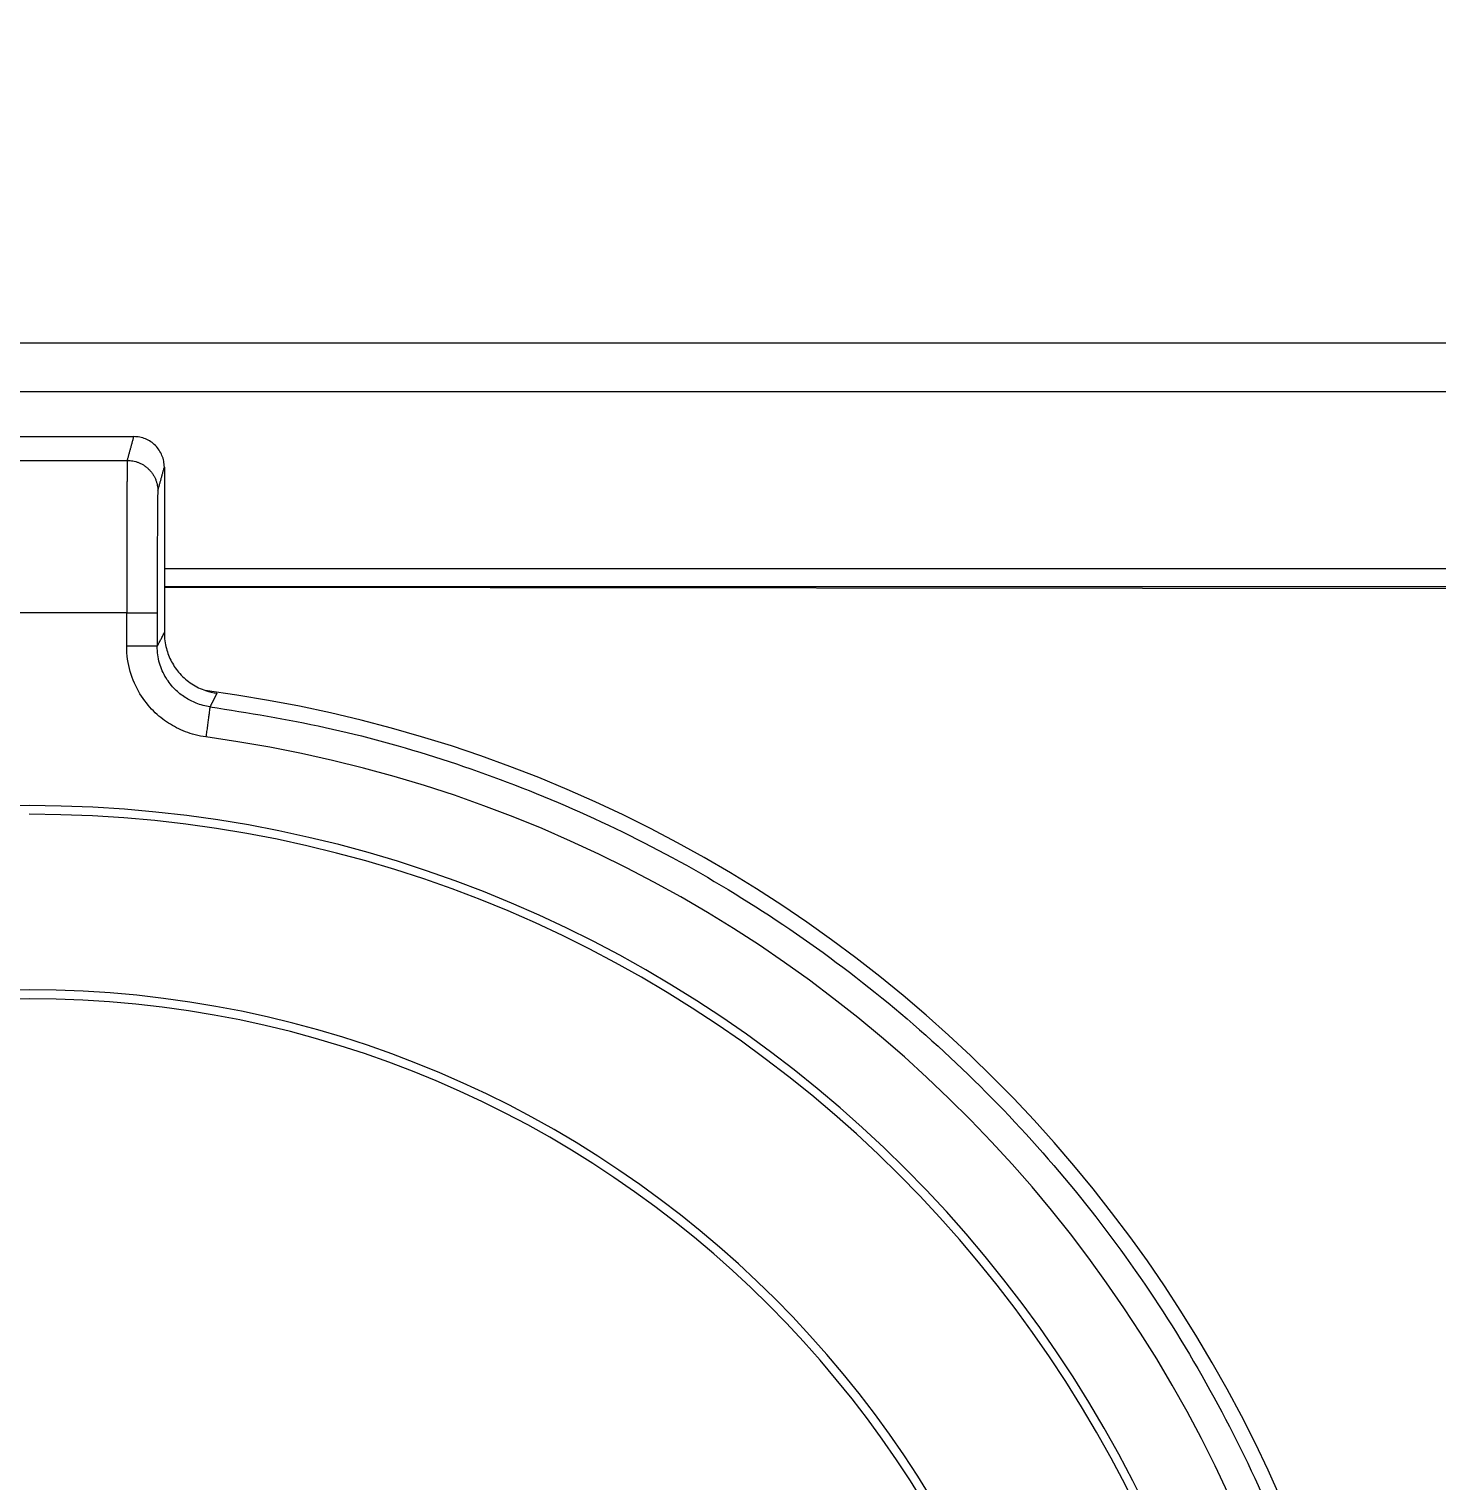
# Model space of a CAD drawing. Header units: millimetres. Extents: x 15137 to 17513, y -10160 to -6800.
# Drawn here: x 17016.46 to 17039.56, y -8803.68 to -8779.86 of the extents above; entities that cross this region are included whole.
import ezdxf

# ---------------------------------------------------------------- set-up
doc = ezdxf.new("R2010")
doc.units = ezdxf.units.MM
doc.styles.add('ARIAL', font='arial.ttf')
doc.dimstyles.get("Standard").update_dxf_attribs({"dimtxt": 15, "dimasz": 15, "dimexe": 0.18, "dimexo": 0.0625, "dimgap": 4, "dimtad": 0, "dimdec": 1, "dimdsep": 46, "dimtxsty": 'ARIAL', "dimcen": 0, "dimclrd": 5, "dimclre": 5, "dimclrt": 5, "dimadec": 0, "dimazin": 0, "dimtfac": 1, "dimtdec": 1, "dimtofl": 0, "dimtmove": 0, "dimatfit": 3, "dimfxl": 1, "dimtolj": 1, "dimtzin": 0, "dimarcsym": 0})

# ---------------------------------------------------------------- blocks, each defined once
blk = doc.blocks.new('*D74')
at = {"color": 5, "lineweight": -2, "transparency": 16777216}
for p, q in [((17098.138, -8779.922), (17098.138, -9016.999)), ((16946.978, -8797.61), (16946.978, -9016.999)), ((16961.978, -9016.819), (16973.665, -9016.819)), ((17083.138, -9016.819), (17071.451, -9016.819))]:
    blk.add_line(p, q, dxfattribs=at)
at = {"color": 5, "transparency": 16777216}
for points in [[(16961.978, -9014.319), (16961.978, -9019.319), (16946.978, -9016.819)], [(17083.138, -9014.319), (17083.138, -9019.319), (17098.138, -9016.819)]]:
    blk.add_solid(points, dxfattribs=at)
at = {"layer": 'Defpoints', "color": 0, "transparency": 16777216}
for p in [(17098.138, -8779.859), (16946.978, -8797.548), (17098.138, -9016.819)]:
    blk.add_point(p, dxfattribs=at)
at = {"color": 5, "transparency": 16777216, "insert": (17022.558, -9016.819), "char_height": 15, "attachment_point": 5, "style": 'ARIAL'}
blk.add_mtext('\\A1;151.2±2.0', dxfattribs=at)

msp = doc.modelspace()

# ---------------------------------------------------------------- linework, layer by layer
at = {"linetype": 'Continuous', "lineweight": 18}
for p, q in [((16968.317, -8785.008), (17054.017, -8785.008)), ((17018.682, -8789.008), (17054.017, -8789.008)), ((17018.682, -8789.016), (17053.837, -8789.054))]:
    msp.add_line(p, q, dxfattribs=at)
at = {"linetype": 'Continuous', "lineweight": 13}
for p, q in [((16968.317, -8785.808), (17054.017, -8785.808)), ((17018.682, -8788.708), (17054.017, -8788.708))]:
    msp.add_line(p, q, dxfattribs=at)
at = {"linetype": 'Continuous', "lineweight": 18}
msp.add_arc((17016.463, -8812.934), 22.407, 277.6472, 82.5862, dxfattribs=at)
at = {"linetype": 'Continuous', "lineweight": 13}
for radius, start, end in [(21.655, 97.7002, 82.2998), (20.333, 90, 270), (20.333, 270, 90), (20.191, 270, 90), (17.31, 90, 180), (17.165, 90, 270), (17.31, 270, 90), (17.165, 270, 90)]:
    msp.add_arc((17016.463, -8812.934), radius, start, end, dxfattribs=at)
at = {"linetype": 'Continuous', "lineweight": 18}
for points, degree in [([(17014.744, -8786.547), (17018.183, -8786.547)], 1), ([(17014.85, -8786.937), (17018.076, -8786.937)], 1), ([(17018.683, -8787.047), (17018.683, -8789.768)], 1), ([(17019.365, -8791.474), (17019.242, -8791.457), (17019.017, -8791.396), (17018.746, -8791.255), (17018.502, -8791.063), (17018.272, -8790.779), (17018.106, -8790.407), (17018.066, -8790.133), (17018.066, -8789.987)], 3)]:
    msp.add_open_spline(points, degree=degree, dxfattribs=at)
at = {"linetype": 'Continuous', "lineweight": 13}
for points, degree in [([(17018.076, -8786.937), (17018.183, -8786.547)], 1), ([(17018.576, -8787.437), (17018.683, -8787.047)], 1), ([(17018.066, -8789.436), (17014.861, -8789.436)], 1), ([(17018.066, -8789.987), (17018.066, -8789.436)], 1), ([(17018.566, -8789.436), (17018.566, -8789.987)], 1), ([(17018.566, -8789.987), (17018.575, -8789.97), (17018.593, -8789.936), (17018.621, -8789.884), (17018.65, -8789.829), (17018.671, -8789.788), (17018.683, -8789.768)], 3)]:
    msp.add_open_spline(points, degree=degree, dxfattribs=at)
at = {"linetype": 'Continuous', "lineweight": 18}
for points, knots in [([(17018.683, -8787.047), (17018.683, -8787.014), (17018.679, -8786.981), (17018.667, -8786.917), (17018.657, -8786.886), (17018.632, -8786.825), (17018.616, -8786.796), (17018.58, -8786.742), (17018.559, -8786.716), (17018.513, -8786.67), (17018.488, -8786.649), (17018.433, -8786.613), (17018.404, -8786.597), (17018.344, -8786.572), (17018.312, -8786.563), (17018.248, -8786.55), (17018.215, -8786.547), (17018.183, -8786.547)], [0, 0, 0, 0, 0.125, 0.125, 0.25, 0.25, 0.375, 0.375, 0.5, 0.5, 0.625, 0.625, 0.75, 0.75, 0.875, 0.875, 1, 1, 1, 1]), ([(17018.683, -8789.768), (17018.683, -8789.854), (17018.704, -8790.018), (17018.794, -8790.246), (17018.934, -8790.447), (17019.126, -8790.611), (17019.338, -8790.715), (17019.482, -8790.749), (17019.545, -8790.758)], [0, 0, 0, 0, 0.180792, 0.342792, 0.509556, 0.691038, 0.866926, 1, 1, 1, 1])]:
    msp.add_open_spline(points, degree=3, knots=knots, dxfattribs=at)
at = {"linetype": 'Continuous', "lineweight": 13}
for points, knots in [([(17018.076, -8786.937), (17018.076, -8786.937), (17018.076, -8786.937), (17018.076, -8786.937), (17018.076, -8786.937), (17018.076, -8786.937), (17018.076, -8786.937), (17018.076, -8786.937), (17018.076, -8786.937), (17018.076, -8786.938), (17018.076, -8786.938), (17018.076, -8786.938), (17018.076, -8786.938), (17018.076, -8786.938), (17018.076, -8786.938), (17018.076, -8786.939), (17018.076, -8786.939), (17018.076, -8786.939), (17018.076, -8786.939), (17018.076, -8786.939), (17018.076, -8786.94), (17018.076, -8786.94), (17018.076, -8786.94), (17018.076, -8786.94), (17018.076, -8786.94), (17018.076, -8786.941), (17018.076, -8786.941), (17018.076, -8786.941), (17018.076, -8786.942), (17018.075, -8786.942), (17018.075, -8786.942), (17018.075, -8786.943), (17018.075, -8786.943), (17018.075, -8786.943), (17018.075, -8786.943), (17018.075, -8786.944), (17018.075, -8786.944), (17018.075, -8786.945), (17018.075, -8786.945), (17018.075, -8786.945), (17018.075, -8786.946), (17018.075, -8786.946), (17018.075, -8786.946), (17018.075, -8786.947), (17018.075, -8786.947), (17018.075, -8786.948), (17018.075, -8786.948), (17018.075, -8786.948), (17018.075, -8786.949), (17018.075, -8786.949), (17018.075, -8786.95), (17018.075, -8786.95), (17018.075, -8786.951), (17018.075, -8786.951), (17018.075, -8786.952), (17018.075, -8786.952), (17018.075, -8786.953), (17018.075, -8786.953), (17018.075, -8786.954), (17018.075, -8786.954), (17018.075, -8786.955), (17018.075, -8786.955), (17018.075, -8786.956), (17018.075, -8786.956), (17018.075, -8786.957), (17018.075, -8786.957), (17018.075, -8786.958), (17018.075, -8786.959), (17018.075, -8786.959), (17018.075, -8786.96), (17018.075, -8786.96), (17018.075, -8786.961), (17018.075, -8786.961), (17018.075, -8786.962), (17018.075, -8786.963), (17018.075, -8786.964), (17018.075, -8786.964), (17018.075, -8786.965), (17018.075, -8786.965), (17018.074, -8786.966), (17018.074, -8786.967), (17018.074, -8786.968), (17018.074, -8786.968), (17018.074, -8786.969), (17018.074, -8786.969), (17018.074, -8786.97), (17018.074, -8786.971), (17018.074, -8786.972), (17018.074, -8786.972), (17018.074, -8786.973), (17018.074, -8786.974), (17018.074, -8786.975), (17018.074, -8786.975), (17018.074, -8786.976), (17018.074, -8786.977), (17018.074, -8786.978), (17018.074, -8786.979), (17018.074, -8786.98), (17018.074, -8786.98), (17018.074, -8786.981), (17018.074, -8786.982), (17018.074, -8786.983), (17018.074, -8786.983), (17018.074, -8786.985), (17018.074, -8786.985), (17018.074, -8786.986), (17018.074, -8786.987), (17018.074, -8786.988), (17018.074, -8786.989), (17018.074, -8786.99), (17018.074, -8786.99), (17018.074, -8786.992), (17018.074, -8786.992), (17018.074, -8786.994), (17018.074, -8786.994), (17018.074, -8786.995), (17018.074, -8786.996), (17018.074, -8786.997), (17018.074, -8786.998), (17018.074, -8786.999), (17018.074, -8787), (17018.074, -8787.001), (17018.074, -8787.002), (17018.074, -8787.003), (17018.074, -8787.004), (17018.074, -8787.005), (17018.074, -8787.006), (17018.074, -8787.007), (17018.074, -8787.008), (17018.074, -8787.009), (17018.074, -8787.01), (17018.073, -8787.011), (17018.073, -8787.012), (17018.073, -8787.014), (17018.073, -8787.014), (17018.073, -8787.016), (17018.073, -8787.016), (17018.073, -8787.018), (17018.073, -8787.019), (17018.073, -8787.02), (17018.073, -8787.021), (17018.073, -8787.022), (17018.073, -8787.023), (17018.073, -8787.025), (17018.073, -8787.025), (17018.073, -8787.027), (17018.073, -8787.028), (17018.073, -8787.029), (17018.073, -8787.03), (17018.073, -8787.032), (17018.073, -8787.033), (17018.073, -8787.034), (17018.073, -8787.035), (17018.073, -8787.037), (17018.073, -8787.037), (17018.073, -8787.039), (17018.073, -8787.04), (17018.073, -8787.042), (17018.073, -8787.042), (17018.073, -8787.044), (17018.073, -8787.045), (17018.073, -8787.047), (17018.073, -8787.047), (17018.073, -8787.049), (17018.073, -8787.05), (17018.073, -8787.052), (17018.073, -8787.053), (17018.073, -8787.054), (17018.073, -8787.055), (17018.073, -8787.057), (17018.073, -8787.058), (17018.073, -8787.06), (17018.073, -8787.061), (17018.073, -8787.062), (17018.073, -8787.063), (17018.073, -8787.065), (17018.073, -8787.066), (17018.073, -8787.068), (17018.073, -8787.069), (17018.073, -8787.071), (17018.073, -8787.072), (17018.073, -8787.074), (17018.073, -8787.075), (17018.072, -8787.077), (17018.072, -8787.077), (17018.072, -8787.079), (17018.072, -8787.08), (17018.072, -8787.082), (17018.072, -8787.083), (17018.072, -8787.085), (17018.072, -8787.086), (17018.072, -8787.088), (17018.072, -8787.089), (17018.072, -8787.091), (17018.072, -8787.092), (17018.072, -8787.094), (17018.072, -8787.095), (17018.072, -8787.097), (17018.072, -8787.098), (17018.072, -8787.101), (17018.072, -8787.102), (17018.072, -8787.104), (17018.072, -8787.105), (17018.072, -8787.107), (17018.072, -8787.108), (17018.072, -8787.11), (17018.072, -8787.111), (17018.072, -8787.113), (17018.072, -8787.114), (17018.072, -8787.116), (17018.072, -8787.118), (17018.072, -8787.12), (17018.072, -8787.121), (17018.072, -8787.123), (17018.072, -8787.124), (17018.072, -8787.126), (17018.072, -8787.127), (17018.072, -8787.13), (17018.072, -8787.131), (17018.072, -8787.133), (17018.072, -8787.134), (17018.072, -8787.137), (17018.072, -8787.138), (17018.072, -8787.14), (17018.072, -8787.141), (17018.072, -8787.143), (17018.072, -8787.145), (17018.072, -8787.147), (17018.072, -8787.148), (17018.072, -8787.15), (17018.072, -8787.152), (17018.072, -8787.154), (17018.072, -8787.155), (17018.072, -8787.158), (17018.072, -8787.159), (17018.072, -8787.161), (17018.072, -8787.162), (17018.072, -8787.165), (17018.071, -8787.166), (17018.071, -8787.169), (17018.071, -8787.17), (17018.071, -8787.172), (17018.071, -8787.173), (17018.071, -8787.176), (17018.071, -8787.177), (17018.071, -8787.18), (17018.071, -8787.181), (17018.071, -8787.183), (17018.071, -8787.185), (17018.071, -8787.187), (17018.071, -8787.189), (17018.071, -8787.191), (17018.071, -8787.192), (17018.071, -8787.195), (17018.071, -8787.196), (17018.071, -8787.199), (17018.071, -8787.2), (17018.071, -8787.203), (17018.071, -8787.204), (17018.071, -8787.207), (17018.071, -8787.208), (17018.071, -8787.211), (17018.071, -8787.212), (17018.071, -8787.215), (17018.071, -8787.216), (17018.071, -8787.219), (17018.071, -8787.22), (17018.071, -8787.223), (17018.071, -8787.224), (17018.071, -8787.227), (17018.071, -8787.228), (17018.071, -8787.231), (17018.071, -8787.232), (17018.071, -8787.235), (17018.071, -8787.236), (17018.071, -8787.239), (17018.071, -8787.241), (17018.071, -8787.243), (17018.071, -8787.245), (17018.071, -8787.248), (17018.071, -8787.249), (17018.071, -8787.252), (17018.071, -8787.253), (17018.071, -8787.256), (17018.071, -8787.258), (17018.071, -8787.26), (17018.071, -8787.262), (17018.071, -8787.265), (17018.071, -8787.266), (17018.071, -8787.269), (17018.071, -8787.27), (17018.071, -8787.273), (17018.071, -8787.275), (17018.071, -8787.278), (17018.071, -8787.279), (17018.07, -8787.282), (17018.07, -8787.284), (17018.07, -8787.287), (17018.07, -8787.288), (17018.07, -8787.291), (17018.07, -8787.293), (17018.07, -8787.296), (17018.07, -8787.297), (17018.07, -8787.3), (17018.07, -8787.302), (17018.07, -8787.305), (17018.07, -8787.306), (17018.07, -8787.309), (17018.07, -8787.311), (17018.07, -8787.314), (17018.07, -8787.315), (17018.07, -8787.319), (17018.07, -8787.32), (17018.07, -8787.323), (17018.07, -8787.325), (17018.07, -8787.328), (17018.07, -8787.329), (17018.07, -8787.333), (17018.07, -8787.334), (17018.07, -8787.337), (17018.07, -8787.339), (17018.07, -8787.342), (17018.07, -8787.344), (17018.07, -8787.347), (17018.07, -8787.348), (17018.07, -8787.352), (17018.07, -8787.353), (17018.07, -8787.357), (17018.07, -8787.358), (17018.07, -8787.361), (17018.07, -8787.363), (17018.07, -8787.366), (17018.07, -8787.368), (17018.07, -8787.371), (17018.07, -8787.373), (17018.07, -8787.376), (17018.07, -8787.378), (17018.07, -8787.381), (17018.07, -8787.383), (17018.07, -8787.386), (17018.07, -8787.388), (17018.07, -8787.391), (17018.07, -8787.393), (17018.07, -8787.396), (17018.07, -8787.398), (17018.07, -8787.401), (17018.07, -8787.403), (17018.07, -8787.406), (17018.07, -8787.408), (17018.07, -8787.412), (17018.07, -8787.413), (17018.07, -8787.417), (17018.07, -8787.418), (17018.07, -8787.422), (17018.07, -8787.424), (17018.07, -8787.427), (17018.07, -8787.429), (17018.069, -8787.432), (17018.069, -8787.434), (17018.069, -8787.437), (17018.069, -8787.439), (17018.069, -8787.443), (17018.069, -8787.445), (17018.069, -8787.448), (17018.069, -8787.45), (17018.069, -8787.453), (17018.069, -8787.455), (17018.069, -8787.459), (17018.069, -8787.46), (17018.069, -8787.464), (17018.069, -8787.466), (17018.069, -8787.469), (17018.069, -8787.471), (17018.069, -8787.475), (17018.069, -8787.477), (17018.069, -8787.48), (17018.069, -8787.482), (17018.069, -8787.486), (17018.069, -8787.488), (17018.069, -8787.491), (17018.069, -8787.493), (17018.069, -8787.497), (17018.069, -8787.499), (17018.069, -8787.502), (17018.069, -8787.504), (17018.069, -8787.508), (17018.069, -8787.51), (17018.069, -8787.513), (17018.069, -8787.515), (17018.069, -8787.519), (17018.069, -8787.521), (17018.069, -8787.525), (17018.069, -8787.526), (17018.069, -8787.53), (17018.069, -8787.532), (17018.069, -8787.536), (17018.069, -8787.538), (17018.069, -8787.542), (17018.069, -8787.543), (17018.069, -8787.547), (17018.069, -8787.549), (17018.069, -8787.553), (17018.069, -8787.555), (17018.069, -8787.559), (17018.069, -8787.561), (17018.069, -8787.565), (17018.069, -8787.566), (17018.069, -8787.57), (17018.069, -8787.572), (17018.069, -8787.576), (17018.069, -8787.578), (17018.069, -8787.582), (17018.069, -8787.584), (17018.069, -8787.588), (17018.069, -8787.59), (17018.069, -8787.594), (17018.069, -8787.596), (17018.069, -8787.6), (17018.069, -8787.602), (17018.069, -8787.606), (17018.069, -8787.608), (17018.069, -8787.612), (17018.069, -8787.614), (17018.069, -8787.618), (17018.069, -8787.62), (17018.068, -8787.624), (17018.068, -8787.626), (17018.068, -8787.63), (17018.068, -8787.632), (17018.068, -8787.636), (17018.068, -8787.638), (17018.068, -8787.642), (17018.068, -8787.644), (17018.068, -8787.648), (17018.068, -8787.65), (17018.068, -8787.654), (17018.068, -8787.656), (17018.068, -8787.66), (17018.068, -8787.662), (17018.068, -8787.666), (17018.068, -8787.668), (17018.068, -8787.672), (17018.068, -8787.674), (17018.068, -8787.679), (17018.068, -8787.681), (17018.068, -8787.685), (17018.068, -8787.687), (17018.068, -8787.691), (17018.068, -8787.693), (17018.068, -8787.697), (17018.068, -8787.699), (17018.068, -8787.704), (17018.068, -8787.706), (17018.068, -8787.71), (17018.068, -8787.712), (17018.068, -8787.716), (17018.068, -8787.718), (17018.068, -8787.723), (17018.068, -8787.725), (17018.068, -8787.729), (17018.068, -8787.731), (17018.068, -8787.735), (17018.068, -8787.738), (17018.068, -8787.742), (17018.068, -8787.744), (17018.068, -8787.748), (17018.068, -8787.75), (17018.068, -8787.755), (17018.068, -8787.757), (17018.068, -8787.761), (17018.068, -8787.763), (17018.068, -8787.768), (17018.068, -8787.77), (17018.068, -8787.774), (17018.068, -8787.776), (17018.068, -8787.781), (17018.068, -8787.783), (17018.068, -8787.787), (17018.068, -8787.79), (17018.068, -8787.794), (17018.068, -8787.796), (17018.068, -8787.801), (17018.068, -8787.803), (17018.068, -8787.807), (17018.068, -8787.809), (17018.068, -8787.814), (17018.068, -8787.816), (17018.068, -8787.821), (17018.068, -8787.823), (17018.068, -8787.827), (17018.068, -8787.829), (17018.068, -8787.834), (17018.068, -8787.836), (17018.068, -8787.841), (17018.068, -8787.843), (17018.068, -8787.847), (17018.068, -8787.85), (17018.068, -8787.854), (17018.068, -8787.856), (17018.068, -8787.861), (17018.068, -8787.863), (17018.068, -8787.868), (17018.068, -8787.87), (17018.068, -8787.874), (17018.068, -8787.877), (17018.067, -8787.881), (17018.067, -8787.884), (17018.067, -8787.888), (17018.067, -8787.89), (17018.067, -8787.895), (17018.067, -8787.897), (17018.067, -8787.902), (17018.067, -8787.904), (17018.067, -8787.909), (17018.067, -8787.911), (17018.067, -8787.916), (17018.067, -8787.918), (17018.067, -8787.923), (17018.067, -8787.925), (17018.067, -8787.93), (17018.067, -8787.932), (17018.067, -8787.937), (17018.067, -8787.939), (17018.067, -8787.944), (17018.067, -8787.946), (17018.067, -8787.951), (17018.067, -8787.953), (17018.067, -8787.958), (17018.067, -8787.96), (17018.067, -8787.965), (17018.067, -8787.967), (17018.067, -8787.972), (17018.067, -8787.974), (17018.067, -8787.979), (17018.067, -8787.981), (17018.067, -8787.986), (17018.067, -8787.988), (17018.067, -8787.993), (17018.067, -8787.996), (17018.067, -8788), (17018.067, -8788.003), (17018.067, -8788.007), (17018.067, -8788.01), (17018.067, -8788.015), (17018.067, -8788.017), (17018.067, -8788.022), (17018.067, -8788.024), (17018.067, -8788.029), (17018.067, -8788.031), (17018.067, -8788.036), (17018.067, -8788.039), (17018.067, -8788.044), (17018.067, -8788.046), (17018.067, -8788.051), (17018.067, -8788.053), (17018.067, -8788.058), (17018.067, -8788.061), (17018.067, -8788.065), (17018.067, -8788.068), (17018.067, -8788.073), (17018.067, -8788.075), (17018.067, -8788.08), (17018.067, -8788.083), (17018.067, -8788.087), (17018.067, -8788.09), (17018.067, -8788.095), (17018.067, -8788.097), (17018.067, -8788.102), (17018.067, -8788.105), (17018.067, -8788.11), (17018.067, -8788.112), (17018.067, -8788.117), (17018.067, -8788.12), (17018.067, -8788.124), (17018.067, -8788.127), (17018.067, -8788.132), (17018.067, -8788.134), (17018.067, -8788.139), (17018.067, -8788.142), (17018.067, -8788.147), (17018.067, -8788.149), (17018.067, -8788.154), (17018.067, -8788.157), (17018.067, -8788.162), (17018.067, -8788.164), (17018.067, -8788.169), (17018.067, -8788.172), (17018.067, -8788.177), (17018.067, -8788.179), (17018.067, -8788.185), (17018.067, -8788.187), (17018.067, -8788.192), (17018.067, -8788.195), (17018.067, -8788.2), (17018.067, -8788.202), (17018.067, -8788.207), (17018.067, -8788.21), (17018.067, -8788.215), (17018.067, -8788.217), (17018.067, -8788.223), (17018.067, -8788.225), (17018.067, -8788.23), (17018.067, -8788.233), (17018.067, -8788.238), (17018.067, -8788.24), (17018.067, -8788.245), (17018.067, -8788.248), (17018.067, -8788.253), (17018.067, -8788.256), (17018.066, -8788.261), (17018.066, -8788.263), (17018.066, -8788.269), (17018.066, -8788.271), (17018.066, -8788.276), (17018.066, -8788.279), (17018.066, -8788.284), (17018.066, -8788.287), (17018.066, -8788.292), (17018.066, -8788.294), (17018.066, -8788.3), (17018.066, -8788.302), (17018.066, -8788.307), (17018.066, -8788.31), (17018.066, -8788.315), (17018.066, -8788.318), (17018.066, -8788.323), (17018.066, -8788.326), (17018.066, -8788.331), (17018.066, -8788.333), (17018.066, -8788.339), (17018.066, -8788.341), (17018.066, -8788.347), (17018.066, -8788.349), (17018.066, -8788.354), (17018.066, -8788.357), (17018.066, -8788.362), (17018.066, -8788.365), (17018.066, -8788.37), (17018.066, -8788.373), (17018.066, -8788.378), (17018.066, -8788.381), (17018.066, -8788.386), (17018.066, -8788.389), (17018.066, -8788.394), (17018.066, -8788.397), (17018.066, -8788.402), (17018.066, -8788.405), (17018.066, -8788.41), (17018.066, -8788.413), (17018.066, -8788.418), (17018.066, -8788.421), (17018.066, -8788.426), (17018.066, -8788.429), (17018.066, -8788.434), (17018.066, -8788.437), (17018.066, -8788.442), (17018.066, -8788.445), (17018.066, -8788.45), (17018.066, -8788.453), (17018.066, -8788.458), (17018.066, -8788.461), (17018.066, -8788.466), (17018.066, -8788.469), (17018.066, -8788.474), (17018.066, -8788.477), (17018.066, -8788.482), (17018.066, -8788.485), (17018.066, -8788.49), (17018.066, -8788.493), (17018.066, -8788.498), (17018.066, -8788.501), (17018.066, -8788.507), (17018.066, -8788.509), (17018.066, -8788.515), (17018.066, -8788.517), (17018.066, -8788.523), (17018.066, -8788.525), (17018.066, -8788.531), (17018.066, -8788.534), (17018.066, -8788.539), (17018.066, -8788.542), (17018.066, -8788.547), (17018.066, -8788.55), (17018.066, -8788.555), (17018.066, -8788.558), (17018.066, -8788.564), (17018.066, -8788.566), (17018.066, -8788.572), (17018.066, -8788.575), (17018.066, -8788.58), (17018.066, -8788.583), (17018.066, -8788.588), (17018.066, -8788.591), (17018.066, -8788.596), (17018.066, -8788.599), (17018.066, -8788.605), (17018.066, -8788.607), (17018.066, -8788.613), (17018.066, -8788.616), (17018.066, -8788.621), (17018.066, -8788.624), (17018.066, -8788.629), (17018.066, -8788.632), (17018.066, -8788.638), (17018.066, -8788.64), (17018.066, -8788.646), (17018.066, -8788.649), (17018.066, -8788.654), (17018.066, -8788.657), (17018.066, -8788.663), (17018.066, -8788.665), (17018.066, -8788.671), (17018.066, -8788.674), (17018.066, -8788.679), (17018.066, -8788.682), (17018.066, -8788.688), (17018.066, -8788.69), (17018.066, -8788.696), (17018.066, -8788.699), (17018.066, -8788.704), (17018.066, -8788.707), (17018.066, -8788.713), (17018.066, -8788.715), (17018.066, -8788.721), (17018.066, -8788.724), (17018.066, -8788.729), (17018.066, -8788.732), (17018.066, -8788.738), (17018.066, -8788.741), (17018.066, -8788.746), (17018.066, -8788.749), (17018.066, -8788.755), (17018.066, -8788.757), (17018.066, -8788.763), (17018.066, -8788.766), (17018.066, -8788.771), (17018.066, -8788.774), (17018.066, -8788.78), (17018.066, -8788.783), (17018.066, -8788.788), (17018.066, -8788.791), (17018.066, -8788.797), (17018.066, -8788.8), (17018.066, -8788.805), (17018.066, -8788.808), (17018.066, -8788.814), (17018.066, -8788.816), (17018.066, -8788.822), (17018.066, -8788.825), (17018.066, -8788.831), (17018.066, -8788.833), (17018.066, -8788.839), (17018.066, -8788.842), (17018.066, -8788.848), (17018.066, -8788.85), (17018.066, -8788.856), (17018.066, -8788.859), (17018.066, -8788.865), (17018.066, -8788.867), (17018.066, -8788.873), (17018.066, -8788.876), (17018.066, -8788.882), (17018.066, -8788.884), (17018.066, -8788.89), (17018.066, -8788.893), (17018.066, -8788.899), (17018.066, -8788.902), (17018.066, -8788.907), (17018.066, -8788.91), (17018.066, -8788.916), (17018.066, -8788.919), (17018.066, -8788.924), (17018.066, -8788.927), (17018.066, -8788.933), (17018.066, -8788.936), (17018.066, -8788.941), (17018.066, -8788.944), (17018.066, -8788.95), (17018.066, -8788.953), (17018.066, -8788.959), (17018.066, -8788.961), (17018.066, -8788.967), (17018.066, -8788.97), (17018.066, -8788.976), (17018.066, -8788.979), (17018.066, -8788.984), (17018.066, -8788.987), (17018.066, -8788.993), (17018.066, -8788.996), (17018.066, -8789.001), (17018.066, -8789.004), (17018.066, -8789.01), (17018.066, -8789.013), (17018.066, -8789.019), (17018.066, -8789.022), (17018.066, -8789.027), (17018.066, -8789.03), (17018.066, -8789.036), (17018.066, -8789.039), (17018.066, -8789.045), (17018.066, -8789.047), (17018.066, -8789.053), (17018.066, -8789.056), (17018.066, -8789.062), (17018.066, -8789.065), (17018.066, -8789.07), (17018.066, -8789.073), (17018.066, -8789.079), (17018.066, -8789.082), (17018.066, -8789.088), (17018.066, -8789.091), (17018.066, -8789.096), (17018.066, -8789.099), (17018.066, -8789.105), (17018.066, -8789.108), (17018.066, -8789.114), (17018.066, -8789.117), (17018.066, -8789.122), (17018.066, -8789.125), (17018.066, -8789.131), (17018.066, -8789.134), (17018.066, -8789.14), (17018.066, -8789.143), (17018.066, -8789.149), (17018.066, -8789.151), (17018.066, -8789.157), (17018.066, -8789.16), (17018.066, -8789.166), (17018.066, -8789.169), (17018.066, -8789.175), (17018.066, -8789.178), (17018.066, -8789.183), (17018.066, -8789.186), (17018.066, -8789.192), (17018.066, -8789.195), (17018.066, -8789.201), (17018.066, -8789.204), (17018.066, -8789.209), (17018.066, -8789.212), (17018.066, -8789.218), (17018.066, -8789.221), (17018.066, -8789.227), (17018.066, -8789.23), (17018.066, -8789.236), (17018.066, -8789.239), (17018.066, -8789.244), (17018.066, -8789.247), (17018.066, -8789.253), (17018.066, -8789.256), (17018.066, -8789.262), (17018.066, -8789.265), (17018.066, -8789.271), (17018.066, -8789.273), (17018.066, -8789.279), (17018.066, -8789.282), (17018.066, -8789.288), (17018.066, -8789.291), (17018.066, -8789.297), (17018.066, -8789.3), (17018.066, -8789.305), (17018.066, -8789.308), (17018.066, -8789.314), (17018.066, -8789.317), (17018.066, -8789.323), (17018.066, -8789.326), (17018.066, -8789.332), (17018.066, -8789.335), (17018.066, -8789.34), (17018.066, -8789.343), (17018.066, -8789.349), (17018.066, -8789.352), (17018.066, -8789.358), (17018.066, -8789.361), (17018.066, -8789.367), (17018.066, -8789.37), (17018.066, -8789.375), (17018.066, -8789.378), (17018.066, -8789.384), (17018.066, -8789.387), (17018.066, -8789.393), (17018.066, -8789.396), (17018.066, -8789.402), (17018.066, -8789.404), (17018.066, -8789.41), (17018.066, -8789.413), (17018.066, -8789.419), (17018.066, -8789.422), (17018.066, -8789.428), (17018.066, -8789.431), (17018.066, -8789.434), (17018.066, -8789.435), (17018.066, -8789.436)], [0, 0, 0, 0, 0.00097, 0.00097, 0.003215, 0.003215, 0.005461, 0.005461, 0.007707, 0.007707, 0.009954, 0.009954, 0.012201, 0.012201, 0.014449, 0.014449, 0.016697, 0.016697, 0.018946, 0.018946, 0.021196, 0.021196, 0.023445, 0.023445, 0.025696, 0.025696, 0.027947, 0.027947, 0.030198, 0.030198, 0.03245, 0.03245, 0.034702, 0.034702, 0.036954, 0.036954, 0.039207, 0.039207, 0.041461, 0.041461, 0.043714, 0.043714, 0.045968, 0.045968, 0.048222, 0.048222, 0.050477, 0.050477, 0.052731, 0.052731, 0.054986, 0.054986, 0.057242, 0.057242, 0.059497, 0.059497, 0.061753, 0.061753, 0.064008, 0.064008, 0.066264, 0.066264, 0.06852, 0.06852, 0.070777, 0.070777, 0.073033, 0.073033, 0.075289, 0.075289, 0.077546, 0.077546, 0.079802, 0.079802, 0.082059, 0.082059, 0.084315, 0.084315, 0.086572, 0.086572, 0.088828, 0.088828, 0.091085, 0.091085, 0.093341, 0.093341, 0.095597, 0.095597, 0.097853, 0.097853, 0.100109, 0.100109, 0.102365, 0.102365, 0.104621, 0.104621, 0.106876, 0.106876, 0.109132, 0.109132, 0.111387, 0.111387, 0.113642, 0.113642, 0.115896, 0.115896, 0.118151, 0.118151, 0.120405, 0.120405, 0.122659, 0.122659, 0.124912, 0.124912, 0.127165, 0.127165, 0.129418, 0.129418, 0.13167, 0.13167, 0.133922, 0.133922, 0.136174, 0.136174, 0.138425, 0.138425, 0.140676, 0.140676, 0.142926, 0.142926, 0.145176, 0.145176, 0.147425, 0.147425, 0.149674, 0.149674, 0.151922, 0.151922, 0.15417, 0.15417, 0.156417, 0.156417, 0.158663, 0.158663, 0.160909, 0.160909, 0.163154, 0.163154, 0.165399, 0.165399, 0.167643, 0.167643, 0.169886, 0.169886, 0.172129, 0.172129, 0.174373, 0.174373, 0.176617, 0.176617, 0.178861, 0.178861, 0.181106, 0.181106, 0.183352, 0.183352, 0.185598, 0.185598, 0.187844, 0.187844, 0.190091, 0.190091, 0.192338, 0.192338, 0.194585, 0.194585, 0.196833, 0.196833, 0.199081, 0.199081, 0.20133, 0.20133, 0.203579, 0.203579, 0.205829, 0.205829, 0.208078, 0.208078, 0.210328, 0.210328, 0.212578, 0.212578, 0.214829, 0.214829, 0.21708, 0.21708, 0.219331, 0.219331, 0.221582, 0.221582, 0.223834, 0.223834, 0.226086, 0.226086, 0.228338, 0.228338, 0.23059, 0.23059, 0.232843, 0.232843, 0.235095, 0.235095, 0.237348, 0.237348, 0.239601, 0.239601, 0.241854, 0.241854, 0.244107, 0.244107, 0.24636, 0.24636, 0.248614, 0.248614, 0.250867, 0.250867, 0.253121, 0.253121, 0.255375, 0.255375, 0.257628, 0.257628, 0.259882, 0.259882, 0.262136, 0.262136, 0.264389, 0.264389, 0.266643, 0.266643, 0.268897, 0.268897, 0.271151, 0.271151, 0.273404, 0.273404, 0.275658, 0.275658, 0.277912, 0.277912, 0.280165, 0.280165, 0.282419, 0.282419, 0.284672, 0.284672, 0.286925, 0.286925, 0.289178, 0.289178, 0.291431, 0.291431, 0.293684, 0.293684, 0.295936, 0.295936, 0.298189, 0.298189, 0.300441, 0.300441, 0.302693, 0.302693, 0.304945, 0.304945, 0.307197, 0.307197, 0.309448, 0.309448, 0.311699, 0.311699, 0.31395, 0.31395, 0.316201, 0.316201, 0.318451, 0.318451, 0.320701, 0.320701, 0.322951, 0.322951, 0.325201, 0.325201, 0.327452, 0.327452, 0.329703, 0.329703, 0.331955, 0.331955, 0.334207, 0.334207, 0.336459, 0.336459, 0.338711, 0.338711, 0.340964, 0.340964, 0.343217, 0.343217, 0.345471, 0.345471, 0.347724, 0.347724, 0.349978, 0.349978, 0.352232, 0.352232, 0.354487, 0.354487, 0.356741, 0.356741, 0.358996, 0.358996, 0.361251, 0.361251, 0.363506, 0.363506, 0.365761, 0.365761, 0.368016, 0.368016, 0.370272, 0.370272, 0.372528, 0.372528, 0.374783, 0.374783, 0.377039, 0.377039, 0.379295, 0.379295, 0.381551, 0.381551, 0.383807, 0.383807, 0.386063, 0.386063, 0.388319, 0.388319, 0.390574, 0.390574, 0.39283, 0.39283, 0.395086, 0.395086, 0.397342, 0.397342, 0.399598, 0.399598, 0.401854, 0.401854, 0.404109, 0.404109, 0.406365, 0.406365, 0.40862, 0.40862, 0.410875, 0.410875, 0.41313, 0.41313, 0.415385, 0.415385, 0.41764, 0.41764, 0.419895, 0.419895, 0.422149, 0.422149, 0.424403, 0.424403, 0.426657, 0.426657, 0.428911, 0.428911, 0.431164, 0.431164, 0.433417, 0.433417, 0.43567, 0.43567, 0.437923, 0.437923, 0.440175, 0.440175, 0.442427, 0.442427, 0.444678, 0.444678, 0.446929, 0.446929, 0.44918, 0.44918, 0.451431, 0.451431, 0.453681, 0.453681, 0.455931, 0.455931, 0.458181, 0.458181, 0.460432, 0.460432, 0.462683, 0.462683, 0.464934, 0.464934, 0.467186, 0.467186, 0.469438, 0.469438, 0.47169, 0.47169, 0.473943, 0.473943, 0.476196, 0.476196, 0.478449, 0.478449, 0.480703, 0.480703, 0.482956, 0.482956, 0.48521, 0.48521, 0.487464, 0.487464, 0.489719, 0.489719, 0.491973, 0.491973, 0.494228, 0.494228, 0.496483, 0.496483, 0.498738, 0.498738, 0.500993, 0.500993, 0.503248, 0.503248, 0.505503, 0.505503, 0.507759, 0.507759, 0.510014, 0.510014, 0.51227, 0.51227, 0.514525, 0.514525, 0.516781, 0.516781, 0.519037, 0.519037, 0.521292, 0.521292, 0.523548, 0.523548, 0.525804, 0.525804, 0.528059, 0.528059, 0.530315, 0.530315, 0.53257, 0.53257, 0.534826, 0.534826, 0.537081, 0.537081, 0.539336, 0.539336, 0.541591, 0.541591, 0.543846, 0.543846, 0.546101, 0.546101, 0.548356, 0.548356, 0.55061, 0.55061, 0.552864, 0.552864, 0.555118, 0.555118, 0.557372, 0.557372, 0.559626, 0.559626, 0.561879, 0.561879, 0.564133, 0.564133, 0.566385, 0.566385, 0.568638, 0.568638, 0.57089, 0.57089, 0.573143, 0.573143, 0.575395, 0.575395, 0.577648, 0.577648, 0.579901, 0.579901, 0.582154, 0.582154, 0.584408, 0.584408, 0.586662, 0.586662, 0.588916, 0.588916, 0.59117, 0.59117, 0.593425, 0.593425, 0.595679, 0.595679, 0.597934, 0.597934, 0.600189, 0.600189, 0.602444, 0.602444, 0.6047, 0.6047, 0.606955, 0.606955, 0.609211, 0.609211, 0.611467, 0.611467, 0.613722, 0.613722, 0.615978, 0.615978, 0.618234, 0.618234, 0.62049, 0.62049, 0.622746, 0.622746, 0.625002, 0.625002, 0.627258, 0.627258, 0.629514, 0.629514, 0.63177, 0.63177, 0.634026, 0.634026, 0.636282, 0.636282, 0.638538, 0.638538, 0.640794, 0.640794, 0.643049, 0.643049, 0.645305, 0.645305, 0.64756, 0.64756, 0.649816, 0.649816, 0.652071, 0.652071, 0.654326, 0.654326, 0.656581, 0.656581, 0.658835, 0.658835, 0.66109, 0.66109, 0.663344, 0.663344, 0.665598, 0.665598, 0.667852, 0.667852, 0.670105, 0.670105, 0.672358, 0.672358, 0.674611, 0.674611, 0.676864, 0.676864, 0.679117, 0.679117, 0.681369, 0.681369, 0.683622, 0.683622, 0.685876, 0.685876, 0.68813, 0.68813, 0.690383, 0.690383, 0.692638, 0.692638, 0.694892, 0.694892, 0.697147, 0.697147, 0.699402, 0.699402, 0.701657, 0.701657, 0.703912, 0.703912, 0.706168, 0.706168, 0.708423, 0.708423, 0.710679, 0.710679, 0.712935, 0.712935, 0.715191, 0.715191, 0.717447, 0.717447, 0.719703, 0.719703, 0.721959, 0.721959, 0.724216, 0.724216, 0.726472, 0.726472, 0.728729, 0.728729, 0.730985, 0.730985, 0.733241, 0.733241, 0.735498, 0.735498, 0.737754, 0.737754, 0.740011, 0.740011, 0.742267, 0.742267, 0.744523, 0.744523, 0.74678, 0.74678, 0.749036, 0.749036, 0.751292, 0.751292, 0.753548, 0.753548, 0.755803, 0.755803, 0.758059, 0.758059, 0.760314, 0.760314, 0.76257, 0.76257, 0.764825, 0.764825, 0.76708, 0.76708, 0.769334, 0.769334, 0.771589, 0.771589, 0.773843, 0.773843, 0.776097, 0.776097, 0.778351, 0.778351, 0.780604, 0.780604, 0.782858, 0.782858, 0.785112, 0.785112, 0.787367, 0.787367, 0.789621, 0.789621, 0.791876, 0.791876, 0.79413, 0.79413, 0.796385, 0.796385, 0.79864, 0.79864, 0.800895, 0.800895, 0.80315, 0.80315, 0.805406, 0.805406, 0.807661, 0.807661, 0.809916, 0.809916, 0.812172, 0.812172, 0.814427, 0.814427, 0.816682, 0.816682, 0.818938, 0.818938, 0.821193, 0.821193, 0.823449, 0.823449, 0.825704, 0.825704, 0.82796, 0.82796, 0.830215, 0.830215, 0.83247, 0.83247, 0.834725, 0.834725, 0.83698, 0.83698, 0.839235, 0.839235, 0.84149, 0.84149, 0.843745, 0.843745, 0.845999, 0.845999, 0.848254, 0.848254, 0.850508, 0.850508, 0.852762, 0.852762, 0.855016, 0.855016, 0.85727, 0.85727, 0.859523, 0.859523, 0.861777, 0.861777, 0.86403, 0.86403, 0.866282, 0.866282, 0.868535, 0.868535, 0.870787, 0.870787, 0.873039, 0.873039, 0.875291, 0.875291, 0.877542, 0.877542, 0.879793, 0.879793, 0.882044, 0.882044, 0.884294, 0.884294, 0.886545, 0.886545, 0.888796, 0.888796, 0.891047, 0.891047, 0.893299, 0.893299, 0.895551, 0.895551, 0.897804, 0.897804, 0.900057, 0.900057, 0.90231, 0.90231, 0.904564, 0.904564, 0.906818, 0.906818, 0.909072, 0.909072, 0.911327, 0.911327, 0.913582, 0.913582, 0.915837, 0.915837, 0.918093, 0.918093, 0.920349, 0.920349, 0.922604, 0.922604, 0.92486, 0.92486, 0.927117, 0.927117, 0.929373, 0.929373, 0.93163, 0.93163, 0.933886, 0.933886, 0.936143, 0.936143, 0.9384, 0.9384, 0.940657, 0.940657, 0.942914, 0.942914, 0.94517, 0.94517, 0.947427, 0.947427, 0.949684, 0.949684, 0.951941, 0.951941, 0.954198, 0.954198, 0.956455, 0.956455, 0.958711, 0.958711, 0.960968, 0.960968, 0.963224, 0.963224, 0.96548, 0.96548, 0.967736, 0.967736, 0.969992, 0.969992, 0.972248, 0.972248, 0.974504, 0.974504, 0.976759, 0.976759, 0.979014, 0.979014, 0.981268, 0.981268, 0.983523, 0.983523, 0.985777, 0.985777, 0.988031, 0.988031, 0.990284, 0.990284, 0.992537, 0.992537, 0.99479, 0.99479, 0.997042, 0.997042, 0.999294, 0.999294, 1, 1, 1, 1]), ([(17018.576, -8787.437), (17018.575, -8787.44), (17018.573, -8787.497), (17018.571, -8787.685), (17018.569, -8787.929), (17018.568, -8788.196), (17018.567, -8788.471), (17018.566, -8788.75), (17018.566, -8789.063), (17018.566, -8789.307), (17018.566, -8789.436)], [0, 0, 0, 0, 0.125, 0.25, 0.375, 0.5, 0.625, 0.75, 0.875, 1, 1, 1, 1]), ([(17019.432, -8790.978), (17019.355, -8790.968), (17019.212, -8790.931), (17019.017, -8790.832), (17018.846, -8790.693), (17018.697, -8790.504), (17018.591, -8790.262), (17018.566, -8790.08), (17018.566, -8789.987)], [0, 0, 0, 0, 0.161702, 0.306492, 0.453751, 0.621035, 0.805722, 1, 1, 1, 1])]:
    msp.add_open_spline(points, degree=3, knots=knots, dxfattribs=at)
at = {"linetype": 'Continuous', "lineweight": 18}
msp.add_rational_spline([(17018.076, -8786.937), (17018.576, -8786.937), (17018.576, -8787.437)], [1, 0.70714225746, 1], degree=2, dxfattribs=at)
at = {"linetype": 'Continuous', "lineweight": 13}
for points, weights, degree in [([(17018.066, -8789.436), (17018.358, -8789.436), (17018.564, -8789.436), (17018.566, -8789.436)], [1, 0.805901946865, 0.806039021245, 1], 3), ([(17018.566, -8789.987), (17018.564, -8789.987), (17018.357, -8789.987), (17018.066, -8789.987)], [1, 0.805970371388, 0.805970371388, 1], 3), ([(17019.432, -8790.978), (17019.431, -8790.983), (17019.365, -8791.474)], [1, 0.710799473878, 1], 2)]:
    msp.add_rational_spline(points, weights, degree=degree, dxfattribs=at)
for points, weights, degree, knots in [([(17019.545, -8790.758), (17019.539, -8790.769), (17019.534, -8790.779), (17019.516, -8790.814), (17019.504, -8790.838), (17019.48, -8790.885), (17019.468, -8790.908), (17019.448, -8790.946), (17019.44, -8790.962), (17019.432, -8790.978)], [1, 1.04491792841, 1.09185347711, 1.14089727342, 1.14089727342, 1.14089727342, 1.14089727342, 1.09185347711, 1.04491792841, 1], 3, [0, 0, 0, 0, 0.142809, 0.142809, 0.474447, 0.474447, 0.782292, 0.782292, 1, 1, 1, 1]), ([(17016.463, -8835.089), (16995.749, -8835.089), (16994.358, -8814.421), (16992.967, -8793.754), (17013.495, -8790.978)], [1, 0.730460954689, 1, 0.730460954689, 1], 2, [0, 0, 0, 0.5, 0.5, 1, 1, 1]), ([(17019.432, -8790.978), (17039.959, -8793.754), (17038.568, -8814.421), (17037.177, -8835.089), (17016.463, -8835.089)], [1, 0.730460954689, 1, 0.730460954689, 1], 2, [0, 0, 0, 0.5, 0.5, 1, 1, 1])]:
    msp.add_rational_spline(points, weights, degree=degree, knots=knots, dxfattribs=at)

# ---------------------------------------------------------------- dimensions: what is measured, and where the dimension line sits
dim = msp.add_linear_dim(base=(17098.138, -9016.819), p1=(16946.978, -8797.548), p2=(17098.138, -8779.859), dimstyle='Standard', override={"dimtol": 1, "dimtp": 2, "dimtm": 2, "dimtfillclr": 7})
dim.commit()
dim.dimension.update_dxf_attribs({"geometry": '*D74', "text_midpoint": (17022.558, -9016.819)})

doc.saveas('drawing.dxf')
